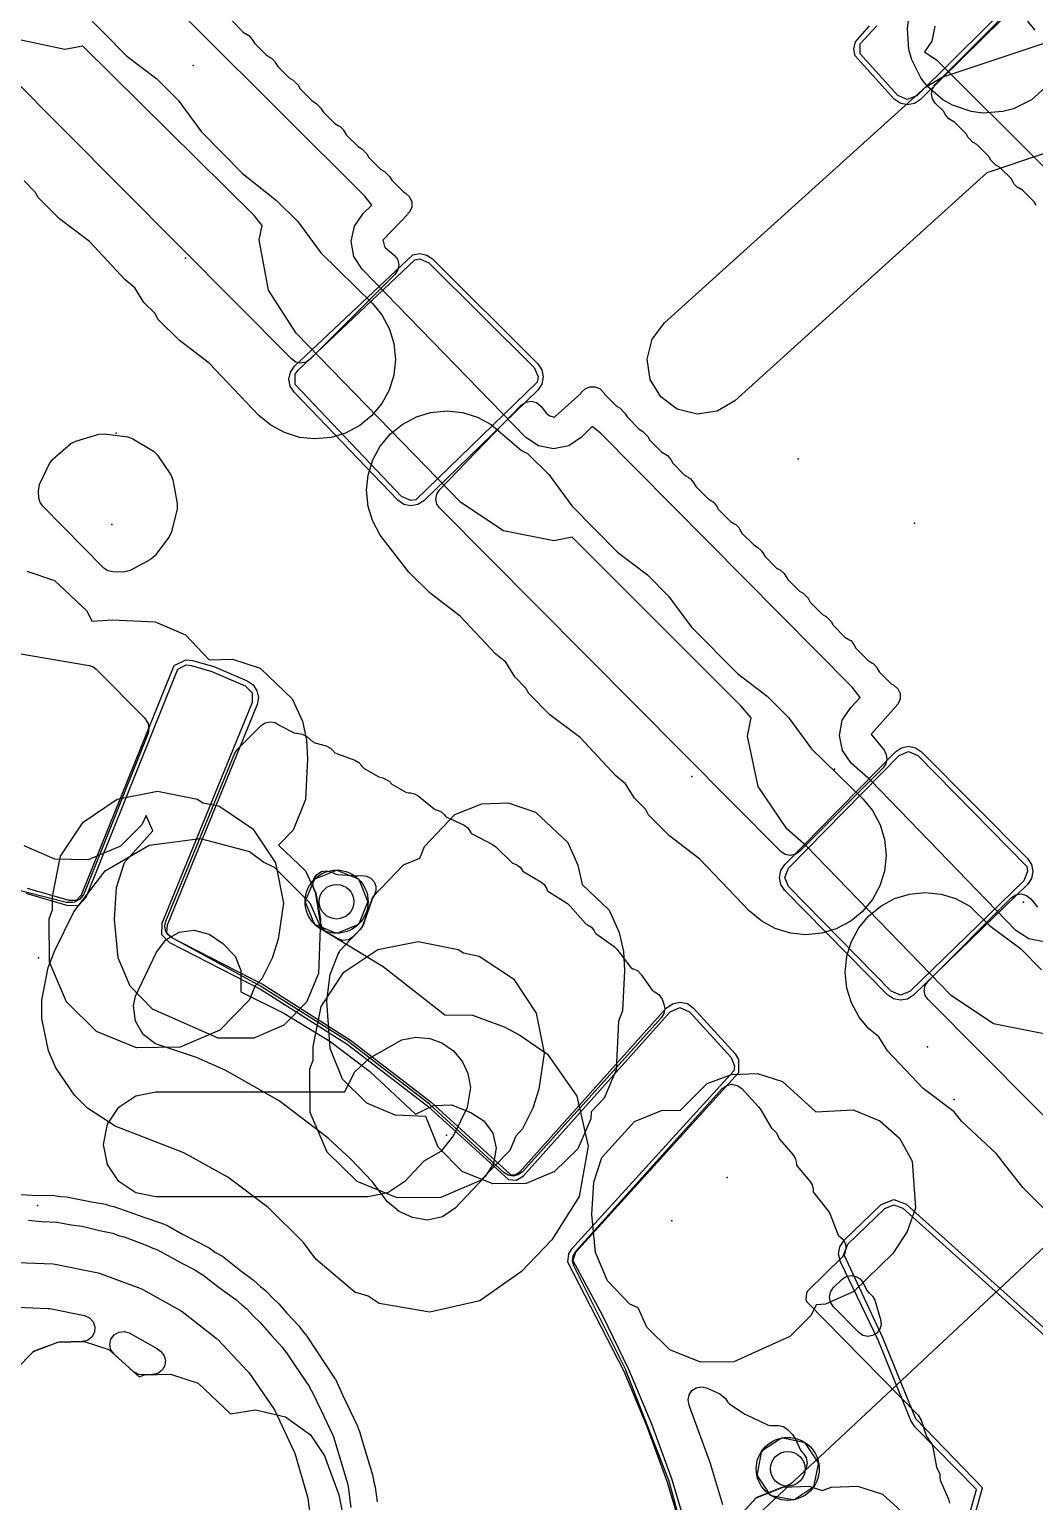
# Model space of a CAD drawing. Header units: metres. Extents: x -2677 to -840, y 169 to 1487.
# Drawn here: x -2072.6 to -2034.3, y 903.1 to 959.1 of the extents above; entities that cross this region are included whole.
import ezdxf

# ---------------------------------------------------------------- set-up
doc = ezdxf.new("R2010")
doc.units = ezdxf.units.M
for name, color, linetype in [('AI_GREENING_ALLOWED_ZONE', 4, 'Continuous'), ('AI_GREENING_EXCLUSIONS', 1, 'Continuous'), ('AI_GREENING_LAWN', 82, 'Continuous'), ('AI_GREENING_REJECTED', 6, 'Continuous'), ('AI_GREENING_SHRUBS', 92, 'Continuous')]:
    doc.layers.add(name, color=color, linetype=linetype)

# ---------------------------------------------------------------- blocks, each defined once
blk = doc.blocks.new('AI_SHRUB')
for radius in [1, 0.55]:
    blk.add_circle((0, 0), radius)

msp = doc.modelspace()

# ---------------------------------------------------------------- linework, layer by layer
at = {"layer": 'AI_GREENING_ALLOWED_ZONE'}
for points in [[(-2061.728, 926.395), (-2061.772, 926.594), (-2061.733, 926.793), (-2061.618, 926.961), (-2061.446, 927.069), (-2061.245, 927.1), (-2061.049, 927.048), (-2060.915, 926.981), (-2060.822, 926.956), (-2060.11, 926.906), (-2060.074, 926.906), (-2059.901, 926.919), (-2059.721, 926.899), (-2059.559, 926.816), (-2059.438, 926.681), (-2059.373, 926.512), (-2059.373, 926.33), (-2059.437, 926.161), (-2059.499, 926.058), (-2059.842, 925.062), (-2059.952, 924.881), (-2060.22, 924.599), (-2060.407, 924.475), (-2060.629, 924.445), (-2060.841, 924.516), (-2061.25, 924.764), (-2061.406, 924.913), (-2061.485, 925.114), (-2061.656, 926.213), (-2061.675, 926.277), (-2061.728, 926.395)], [(-2069.339, 908.692), (-2069.46, 908.86), (-2069.503, 909.062), (-2069.461, 909.264), (-2069.34, 909.432), (-2069.162, 909.536), (-2068.957, 909.56), (-2068.76, 909.499), (-2067.75, 908.937), (-2067.686, 908.895), (-2067.578, 908.81), (-2067.446, 908.656), (-2067.387, 908.461), (-2067.41, 908.26), (-2067.511, 908.084), (-2067.674, 907.962), (-2067.871, 907.916), (-2068.14, 907.909), (-2068.17, 907.903), (-2068.4, 907.912), (-2068.602, 908.023), (-2069.339, 908.692)]]:
    msp.add_lwpolyline(points, close=True, dxfattribs=at)
for points in [[(-2073.292, 910.495), (-2071.865, 910.435), (-2071.787, 910.426), (-2070.468, 910.159), (-2070.278, 910.077), (-2070.138, 909.925), (-2070.071, 909.73), (-2070.089, 909.524), (-2070.188, 909.343), (-2070.353, 909.217), (-2070.554, 909.169), (-2071.437, 909.146), (-2071.518, 909.13), (-2072.359, 908.813), (-2072.448, 908.756), (-2073.63, 907.554)], [(-2046.157, 902.956), (-2046.614, 904.476), (-2046.618, 904.489), (-2047.411, 906.68), (-2047.416, 906.692), (-2047.443, 906.756), (-2047.443, 906.756), (-2047.482, 906.95), (-2047.443, 907.144), (-2047.331, 907.308), (-2047.165, 907.415), (-2046.97, 907.45), (-2046.777, 907.406), (-2046.268, 907.177), (-2046.057, 906.999), (-2045.975, 906.875), (-2045.906, 906.807), (-2045.314, 906.411), (-2045.281, 906.392), (-2044.449, 906.005), (-2044.351, 905.982), (-2044.034, 905.974), (-2043.848, 905.933), (-2043.691, 905.826), (-2043.499, 905.632), (-2043.4, 905.487), (-2043.198, 905.042), (-2043.147, 904.969), (-2043.086, 904.908), (-2042.976, 904.742), (-2042.94, 904.546), (-2042.983, 904.351), (-2043.098, 904.189), (-2043.554, 903.764), (-2043.795, 903.639), (-2043.903, 903.617), (-2044.838, 903.247), (-2044.93, 903.183), (-2045.307, 902.765)]]:
    msp.add_lwpolyline(points, dxfattribs=at)
at = {"layer": 'AI_GREENING_EXCLUSIONS'}
for points in [[(-2033.233, 957.504), (-2034.398, 956.461), (-2035.085, 956.118), (-2035.497, 956.005), (-2036.255, 955.95), (-2036.7, 956.008), (-2037.407, 956.246), (-2037.783, 956.461), (-2038.355, 956.958), (-2038.615, 957.293), (-2038.958, 957.979), (-2039.068, 958.376), (-2039.125, 959.156), (-2039.125, 959.156), (-2039.068, 959.595), (-2038.827, 960.309), (-2038.606, 960.691), (-2038.123, 961.244), (-2036.101, 963.012), (-2035.751, 963.815), (-2034.941, 964.626), (-2033.733, 965.13)], [(-2033.934, 924.393), (-2034.507, 924.507), (-2034.994, 924.831), (-2040.529, 930.55), (-2041.264, 931.2), (-2041.594, 931.683), (-2041.714, 932.256), (-2041.606, 932.832), (-2041.286, 933.322), (-2040.919, 933.696), (-2041.234, 934.085), (-2050.827, 943.774), (-2051.131, 944.012), (-2051.539, 943.604), (-2052.025, 943.278), (-2052.599, 943.163), (-2053.173, 943.276), (-2053.66, 943.601), (-2059.891, 950.002), (-2060.209, 950.493), (-2060.314, 951.069), (-2060.19, 951.641), (-2059.858, 952.123), (-2059.519, 952.447), (-2059.785, 952.783), (-2069.373, 962.349)], [(-2033.409, 961.919), (-2038.771, 956.608), (-2039.131, 956.464), (-2039.487, 956.621), (-2040.931, 958.207), (-2040.925, 958.584), (-2040.285, 959.27)], [(-2033.17, 961.846), (-2038.63, 956.466), (-2038.862, 956.314), (-2039.135, 956.264), (-2039.406, 956.323), (-2039.632, 956.484), (-2041.117, 958.135), (-2041.165, 958.399), (-2041.109, 958.662), (-2040.569, 959.27)], [(-2025.762, 957.134), (-2036.096, 953.669), (-2045.696, 944.997), (-2046.366, 944.597), (-2047.138, 944.484), (-2047.895, 944.675), (-2048.521, 945.141), (-2048.921, 945.811), (-2049.034, 946.583), (-2048.843, 947.34), (-2048.377, 947.966), (-2038.44, 956.941), (-2037.797, 957.316), (-2028.861, 960.313)], [(-2033.931, 920.893), (-2035.843, 921.272), (-2037.465, 922.353), (-2042.979, 928.049), (-2043.713, 928.7), (-2044.814, 930.311), (-2045.214, 932.221), (-2045.081, 932.926), (-2045.465, 933.384), (-2051.891, 939.804), (-2052.594, 939.663), (-2054.508, 940.041), (-2056.131, 941.122), (-2062.406, 947.567), (-2063.463, 949.206), (-2063.813, 951.125), (-2063.696, 951.671), (-2064, 952.045), (-2070.533, 958.492), (-2071.211, 958.368), (-2073.118, 958.776), (-2074.724, 959.884)], [(-2070.595, 959.88), (-2068.851, 958.115), (-2067.715, 957.253), (-2066.905, 956.442), (-2066.029, 955.253), (-2064.449, 953.652), (-2063.15, 952.626), (-2062.339, 951.816), (-2061.464, 950.627), (-2059.496, 948.703), (-2059.143, 948.274), (-2058.852, 947.725), (-2058.687, 947.175), (-2058.628, 946.565), (-2058.69, 945.972), (-2058.867, 945.4), (-2059.143, 944.888), (-2059.531, 944.418), (-2059.975, 944.057), (-2060.527, 943.764), (-2061.074, 943.6), (-2061.689, 943.541), (-2062.277, 943.603), (-2062.855, 943.783), (-2063.373, 944.065), (-2063.824, 944.44), (-2065.715, 946.429), (-2066.858, 947.298), (-2067.668, 948.108), (-2067.776, 948.317), (-2068.201, 948.742), (-2068.544, 949.297), (-2068.917, 949.601), (-2070.281, 951.056), (-2071.423, 951.924), (-2072.233, 952.735), (-2072.341, 952.944), (-2072.766, 953.369)], [(-2038.077, 959.265), (-2038.193, 958.69), (-2038.471, 958.277), (-2038.001, 957.963), (-2026.04, 946.03)], [(-2034.635, 959.549), (-2034.267, 959.112)], [(-2072.658, 938.506), (-2071.608, 938.153), (-2070.384, 936.995), (-2070.193, 936.6), (-2069.398, 936.659), (-2067.771, 936.575), (-2066.618, 936.084), (-2065.725, 935.137), (-2064.829, 935.161), (-2063.779, 934.809), (-2062.555, 933.65), (-2062.17, 932.794), (-2062.015, 932.075), (-2061.976, 931.358), (-2062.053, 929.813), (-2062.523, 928.648), (-2063.074, 928.075), (-2062.046, 927.103), (-2061.661, 926.247), (-2061.478, 925.257), (-2061.561, 923.184), (-2062.014, 922.101), (-2062.869, 921.223), (-2064.019, 920.725), (-2065.37, 920.725), (-2067.878, 921.83), (-2068.733, 922.707), (-2069.186, 923.79), (-2069.319, 925.244), (-2069.251, 926.466), (-2068.94, 927.413), (-2067.863, 928.616), (-2068.119, 929.209), (-2068.288, 928.846), (-2069.098, 928.036), (-2070.33, 927.521), (-2071.599, 927.538), (-2072.766, 928.053)], [(-2072.656, 926.436), (-2071.058, 925.975), (-2070.767, 925.977), (-2070.586, 926.189), (-2067.058, 934.912), (-2066.609, 935.134), (-2066.355, 935.111), (-2065.538, 934.876), (-2064.268, 934.33), (-2064.047, 934.179), (-2063.898, 933.955), (-2063.845, 933.692), (-2063.894, 933.429), (-2067.324, 925.033), (-2067.34, 924.75), (-2067.123, 924.545), (-2063.661, 922.765), (-2060.337, 920.654), (-2057.267, 918.292), (-2054.244, 915.529), (-2054.065, 915.515), (-2053.885, 915.63), (-2048.311, 921.864), (-2048.076, 922.036), (-2047.792, 922.098), (-2047.507, 922.039), (-2047.271, 921.869), (-2045.69, 920.13), (-2045.555, 919.911), (-2045.556, 919.405), (-2051.768, 912.561), (-2051.87, 912.257), (-2050.736, 910.163), (-2049.747, 908.126), (-2048.869, 906.043), (-2048.103, 903.918), (-2047.45, 901.755)], [(-2072.699, 926.241), (-2071.098, 925.778), (-2070.681, 925.793), (-2070.407, 926.097), (-2066.911, 934.776), (-2066.59, 934.935), (-2066.409, 934.918), (-2065.617, 934.693), (-2064.347, 934.146), (-2064.083, 933.879), (-2064.08, 933.503), (-2067.517, 925.091), (-2067.53, 924.676), (-2067.227, 924.374), (-2063.768, 922.596), (-2060.459, 920.495), (-2057.389, 918.133), (-2054.319, 915.342), (-2054.019, 915.319), (-2053.743, 915.489), (-2048.162, 921.731), (-2047.791, 921.898), (-2047.419, 921.734), (-2045.838, 919.995), (-2045.708, 919.658), (-2045.742, 919.477), (-2051.926, 912.684), (-2052.036, 912.517), (-2052.068, 912.214), (-2049.931, 908.048), (-2049.057, 905.975), (-2048.294, 903.86), (-2047.645, 901.707)], [(-2033.922, 914.224), (-2034.732, 915.034), (-2035.749, 916.337), (-2037.047, 917.552), (-2037.345, 917.924), (-2038.532, 918.806), (-2039.881, 920.245), (-2040.212, 920.773), (-2040.593, 921.077), (-2040.967, 921.527), (-2041.257, 922.065), (-2041.429, 922.623), (-2041.491, 923.222), (-2041.429, 923.842), (-2041.265, 924.383), (-2041.265, 924.383), (-2040.975, 924.925), (-2040.607, 925.376), (-2040.144, 925.757), (-2039.622, 926.037), (-2039.045, 926.213), (-2038.456, 926.272), (-2037.842, 926.21), (-2037.297, 926.044), (-2036.746, 925.748), (-2036.005, 925.011), (-2034.824, 924.135), (-2034.014, 923.324)], [(-2052.01, 895.862), (-2030.366, 916.087)], [(-2052.01, 895.862), (-2030.366, 916.087)], [(-2073.343, 914.8), (-2072.461, 914.753), (-2071.632, 914.738), (-2071.387, 914.696), (-2071.153, 914.683), (-2070.198, 914.49), (-2069.66, 914.398), (-2069.541, 914.358), (-2069.345, 914.318), (-2068.212, 913.913), (-2067.569, 913.698), (-2067.477, 913.65), (-2067.336, 913.6), (-2066.759, 913.279), (-2065.717, 912.74), (-2065.477, 912.565), (-2065.216, 912.42), (-2064.579, 911.913), (-2064.027, 911.512), (-2063.767, 911.266), (-2063.557, 911.099), (-2063.293, 910.82), (-2063.064, 910.604), (-2062.756, 910.251), (-2062.305, 909.772), (-2062.179, 909.588), (-2061.997, 909.379), (-2060.942, 907.782), (-2060.91, 907.736), (-2060.638, 907.146), (-2060.072, 905.955), (-2060.036, 905.84), (-2059.991, 905.744), (-2059.846, 905.226), (-2059.497, 904.099), (-2059.451, 903.82), (-2059.398, 903.633), (-2059.325, 903.068)], [(-2036.851, 902.268), (-2036.492, 903.545), (-2038.838, 905.923), (-2038.992, 906.161), (-2040.241, 909.227), (-2041.673, 912.212), (-2041.746, 912.496), (-2041.696, 912.785), (-2041.532, 913.028), (-2040.121, 914.388), (-2039.648, 914.583), (-2039.168, 914.404), (-2030.991, 907.051), (-2029.807, 905.777), (-2029.755, 905.509), (-2029.81, 905.241), (-2031.356, 903.489), (-2031.911, 902.649)], [(-2036.653, 902.241), (-2036.267, 903.602), (-2038.806, 906.233), (-2040.058, 909.308), (-2041.546, 912.504), (-2041.393, 912.884), (-2039.983, 914.244), (-2039.644, 914.383), (-2039.301, 914.255), (-2031.125, 906.902), (-2029.992, 905.701), (-2029.994, 905.319), (-2031.517, 903.608), (-2032.083, 902.751)], [(-2072.605, 913.8), (-2072.101, 913.743), (-2071.507, 913.722), (-2070.981, 913.616), (-2070.557, 913.568), (-2069.892, 913.396), (-2069.394, 913.295), (-2069.143, 913.203), (-2068.957, 913.155), (-2068.059, 912.82), (-2067.927, 912.753), (-2067.683, 912.662), (-2066.789, 912.171), (-2066.27, 911.906), (-2066.155, 911.823), (-2065.958, 911.715), (-2065.337, 911.232), (-2064.698, 910.77), (-2064.481, 910.567), (-2064.284, 910.413), (-2064.04, 910.152), (-2063.789, 909.915), (-2063.345, 909.405), (-2062.935, 908.965), (-2062.836, 908.821), (-2062.771, 908.746), (-2062.446, 908.252), (-2061.892, 907.444), (-2061.829, 907.313), (-2061.796, 907.263), (-2061.459, 906.546), (-2061.007, 905.61), (-2060.987, 905.542), (-2060.968, 905.503), (-2060.448, 903.773), (-2060.44, 903.72), (-2060.422, 903.659), (-2060.318, 902.85)], [(-2073.54, 902.658), (-2074.009, 903.824), (-2074.138, 905.642), (-2074.057, 906.418), (-2073.669, 907.515), (-2072.41, 908.794), (-2071.479, 909.145), (-2070.484, 909.171), (-2069.536, 908.871), (-2068.389, 907.83), (-2068.181, 907.908), (-2067.187, 907.934), (-2066.137, 907.582), (-2064.909, 906.417), (-2063.951, 906.574), (-2062.811, 906.307), (-2061.86, 905.625), (-2061.321, 904.817), (-2060.785, 903.335), (-2060.558, 902.187)], [(-2046.13, 901.853), (-2044.892, 903.226), (-2043.862, 903.633), (-2042.868, 903.66), (-2042.369, 903.502), (-2042.02, 903.633), (-2042.02, 903.633), (-2041.026, 903.66), (-2040.077, 903.36), (-2038.93, 902.318)]]:
    msp.add_lwpolyline(points, dxfattribs=at)
for points in [[(-2058.042, 940.994), (-2058.31, 941.052), (-2058.535, 941.208), (-2062.486, 945.317), (-2062.633, 945.547), (-2062.681, 945.817), (-2062.622, 946.084), (-2062.466, 946.308), (-2057.961, 950.549), (-2057.697, 950.598), (-2057.433, 950.544), (-2057.21, 950.395), (-2053.198, 946.402), (-2053.045, 946.172), (-2052.992, 945.902), (-2053.048, 945.632), (-2053.205, 945.404), (-2057.542, 941.191), (-2057.773, 941.043), (-2058.042, 940.994)], [(-2062.439, 946.003), (-2062.327, 946.163), (-2057.887, 950.363), (-2057.698, 950.398), (-2057.351, 950.253), (-2053.339, 946.26), (-2053.192, 945.903), (-2053.232, 945.71), (-2057.846, 941.229), (-2058.039, 941.194), (-2058.391, 941.347), (-2062.447, 945.62), (-2062.439, 946.003)], [(-2059.484, 942.751), (-2059.206, 943.267), (-2058.817, 943.738), (-2058.374, 944.098), (-2057.826, 944.39), (-2057.291, 944.552), (-2056.658, 944.614), (-2056.072, 944.552), (-2055.501, 944.375), (-2054.976, 944.09), (-2053.825, 943.108), (-2053.598, 942.993), (-2052.788, 942.183), (-2051.912, 940.994), (-2050.169, 939.231), (-2049.031, 938.368), (-2048.221, 937.558), (-2047.345, 936.37), (-2045.601, 934.606), (-2044.464, 933.743), (-2043.653, 932.933), (-2042.777, 931.745), (-2040.809, 929.822), (-2040.456, 929.392), (-2040.165, 928.845), (-2039.999, 928.293), (-2039.94, 927.685), (-2040.002, 927.09), (-2040.179, 926.52), (-2040.456, 926.007), (-2040.843, 925.537), (-2041.287, 925.175), (-2041.838, 924.882), (-2042.386, 924.719), (-2043, 924.66), (-2043.574, 924.719), (-2044.167, 924.901), (-2044.673, 925.175), (-2045.136, 925.558), (-2047.027, 927.545), (-2048.171, 928.415), (-2048.982, 929.225), (-2049.089, 929.433), (-2049.515, 929.859), (-2049.858, 930.414), (-2050.23, 930.716), (-2051.594, 932.17), (-2052.739, 933.04), (-2053.549, 933.85), (-2053.656, 934.058), (-2054.082, 934.484), (-2054.425, 935.039), (-2054.804, 935.347), (-2056.161, 936.795), (-2057.306, 937.665), (-2058.116, 938.475), (-2059.206, 939.882), (-2059.498, 940.433), (-2059.659, 940.965), (-2059.721, 941.592), (-2059.662, 942.168), (-2059.484, 942.751)], [(-2039.883, 922.375), (-2043.792, 926.353), (-2043.941, 926.579), (-2043.993, 926.844), (-2043.941, 927.108), (-2043.793, 927.334), (-2039.584, 931.629), (-2039.357, 931.784), (-2039.087, 931.839), (-2038.817, 931.786), (-2038.588, 931.633), (-2034.55, 927.572), (-2034.398, 927.343), (-2034.346, 927.073), (-2034.402, 926.803), (-2034.558, 926.577), (-2038.896, 922.364), (-2039.125, 922.216), (-2039.392, 922.166), (-2039.658, 922.222), (-2039.883, 922.375)], [(-2043.65, 927.194), (-2039.442, 931.489), (-2039.086, 931.639), (-2038.73, 931.491), (-2034.583, 927.268), (-2034.546, 927.075), (-2034.698, 926.72), (-2039.036, 922.507), (-2039.39, 922.366), (-2039.741, 922.515), (-2043.65, 926.494), (-2043.793, 926.844), (-2043.65, 927.194)], [(-2065.959, 929.687), (-2065.356, 929.567), (-2064.058, 928.7), (-2063.191, 927.402), (-2062.887, 925.871), (-2063.094, 924.501), (-2063.32, 923.776), (-2063.712, 922.986), (-2063.961, 922.718), (-2064.191, 922.169), (-2065.314, 921.025), (-2066.822, 920.378), (-2068.483, 920.363), (-2070.006, 920.983), (-2071.15, 922.106), (-2071.797, 923.614), (-2071.813, 925.275), (-2071.689, 925.611), (-2071.689, 926.124), (-2071.384, 927.655), (-2070.517, 928.953), (-2069.219, 929.82), (-2067.689, 930.124), (-2066.158, 929.82), (-2065.959, 929.687)], [(-2059.482, 926.109), (-2058.321, 927.331), (-2057.701, 927.584), (-2057.518, 928.025), (-2056.358, 929.246), (-2055.328, 929.654), (-2054.334, 929.68), (-2053.284, 929.328), (-2052.06, 928.17), (-2051.674, 927.314), (-2051.518, 926.577), (-2050.484, 925.599), (-2050.099, 924.743), (-2049.944, 924.024), (-2049.904, 923.307), (-2049.982, 921.762), (-2050.129, 921.37), (-2050.217, 919.522), (-2050.67, 918.439), (-2051.17, 917.917), (-2051.186, 917.655), (-2051.684, 916.505), (-2052.561, 915.65), (-2053.645, 915.196), (-2054.914, 915.18), (-2056.079, 915.65), (-2057.001, 916.572), (-2057.471, 917.737), (-2058.632, 917.791), (-2059.715, 918.244), (-2060.637, 919.167), (-2061.107, 920.332), (-2061.235, 922.15), (-2061.106, 923.148), (-2060.767, 924.023), (-2059.877, 924.959), (-2059.482, 926.109)], [(-2071.559, 919.596), (-2071.832, 920.241), (-2072.087, 921.474), (-2072.093, 922.174), (-2071.856, 923.411), (-2071.593, 924.06), (-2070.869, 925.54), (-2069.686, 927.091), (-2067.999, 928.071), (-2066.066, 928.332), (-2064.18, 927.832), (-2063.642, 927.422), (-2063.237, 927.233), (-2061.887, 925.882), (-2061.449, 924.884), (-2059.089, 923.453), (-2056.749, 921.617), (-2055.696, 921.598), (-2054.487, 921.16), (-2053.891, 920.842), (-2052.839, 920.116), (-2051.716, 918.52), (-2051.29, 916.617), (-2051.625, 914.695), (-2052.669, 913.047), (-2053.818, 911.842), (-2055.413, 910.719), (-2057.317, 910.293), (-2059.239, 910.627), (-2059.663, 910.896), (-2060.165, 911.054), (-2061.66, 912.308), (-2062.131, 912.946), (-2063.472, 914.275), (-2065.01, 915.428), (-2066.679, 916.362), (-2069.301, 917.371), (-2070.353, 918.063), (-2070.852, 918.554), (-2071.559, 919.596)], [(-2068.521, 921.375), (-2068.599, 921.955), (-2068.529, 922.327), (-2067.725, 924.001), (-2067.37, 924.466), (-2066.864, 924.76), (-2066.284, 924.839), (-2065.719, 924.689), (-2065.194, 924.331), (-2064.735, 923.846), (-2064.509, 923.304), (-2064.519, 922.491), (-2062.872, 921.678), (-2061.127, 920.607), (-2059.614, 919.467), (-2057.858, 917.828), (-2057.177, 918.167), (-2056.486, 918.187), (-2055.748, 917.896), (-2055.254, 917.582), (-2054.917, 917.104), (-2054.789, 916.533), (-2054.889, 915.956), (-2055.203, 915.462), (-2056.351, 914.256), (-2056.83, 913.92), (-2057.401, 913.792), (-2057.978, 913.892), (-2058.482, 914.123), (-2058.93, 914.499), (-2059.509, 915.266), (-2060.319, 916.12), (-2061.181, 916.922), (-2063.056, 918.344), (-2065.11, 919.51), (-2066.201, 919.994), (-2067.762, 920.515), (-2068.227, 920.869), (-2068.521, 921.375)], [(-2056.033, 923.968), (-2055.431, 923.848), (-2054.133, 922.981), (-2053.266, 921.683), (-2052.961, 920.152), (-2053.169, 918.782), (-2053.395, 918.057), (-2053.787, 917.267), (-2054.036, 916.999), (-2054.266, 916.45), (-2055.389, 915.306), (-2056.897, 914.659), (-2058.558, 914.643), (-2060.08, 915.263), (-2061.224, 916.387), (-2061.872, 917.895), (-2061.887, 919.556), (-2061.763, 919.892), (-2061.763, 920.405), (-2061.459, 921.936), (-2060.592, 923.234), (-2059.294, 924.101), (-2057.763, 924.405), (-2056.233, 924.101), (-2056.033, 923.968)], [(-2056.408, 917.025), (-2056.891, 916.412), (-2057.547, 916.044), (-2058.264, 915.264), (-2058.913, 914.83), (-2059.678, 914.678), (-2067.748, 914.678), (-2068.514, 914.83), (-2069.162, 915.264), (-2069.596, 915.913), (-2069.748, 916.678), (-2069.596, 917.444), (-2069.162, 918.092), (-2068.514, 918.526), (-2067.748, 918.678), (-2060.558, 918.678), (-2060.186, 919.432), (-2059.618, 919.966), (-2058.385, 920.666), (-2057.854, 920.762), (-2057.316, 920.713), (-2056.859, 920.547), (-2056.415, 920.239), (-2056.07, 919.823), (-2055.865, 919.383), (-2055.768, 918.852), (-2055.887, 918.08), (-2056.408, 917.025)], [(-2045.825, 919.347), (-2044.831, 919.374), (-2043.882, 919.073), (-2042.615, 917.918), (-2041.198, 917.992), (-2040.171, 917.578), (-2039.431, 916.913), (-2038.95, 916.042), (-2038.822, 914.252), (-2039.132, 913.366), (-2039.681, 912.523), (-2041.167, 911.075), (-2042.242, 910.602), (-2042.603, 910.577), (-2042.788, 910.175), (-2043.598, 909.365), (-2045.742, 908.406), (-2047.011, 908.389), (-2048.176, 908.859), (-2049.053, 909.715), (-2049.379, 910.451), (-2049.697, 910.602), (-2050.553, 911.479), (-2051.006, 912.562), (-2051.139, 914.016), (-2051.07, 915.238), (-2050.76, 916.185), (-2049.521, 917.557), (-2048.492, 917.965), (-2047.763, 917.984), (-2046.756, 918.997), (-2045.825, 919.347)]]:
    msp.add_lwpolyline(points, close=True, dxfattribs=at)
at = {"layer": 'AI_GREENING_LAWN'}
for points in [[(-2034.22, 952.433), (-2034.299, 952.573), (-2034.737, 953.012), (-2034.894, 953.106), (-2034.893, 953.108), (-2034.943, 953.132), (-2035.058, 953.248), (-2035.083, 953.297), (-2035.085, 953.296), (-2035.179, 953.453), (-2035.619, 953.89), (-2035.759, 953.969), (-2035.949, 954.158), (-2036.028, 954.298), (-2036.484, 954.752), (-2036.624, 954.831), (-2036.813, 955.021), (-2036.892, 955.16), (-2037.331, 955.599), (-2037.487, 955.693), (-2037.484, 955.699), (-2037.552, 955.734), (-2037.675, 955.879), (-2037.757, 956.023), (-2038.064, 956.33), (-2038.172, 956.492), (-2038.21, 956.683), (-2038.172, 956.874), (-2038.065, 957.036), (-2033.383, 961.749)], [(-2064.869, 959.482), (-2064.423, 959.036), (-2064.266, 958.942), (-2064.27, 958.937), (-2064.202, 958.901), (-2064.079, 958.756), (-2063.997, 958.612), (-2063.552, 958.166), (-2063.395, 958.072), (-2063.396, 958.07), (-2063.346, 958.046), (-2063.23, 957.93), (-2063.206, 957.881), (-2063.204, 957.882), (-2063.11, 957.725), (-2062.662, 957.281), (-2062.523, 957.202), (-2062.333, 957.013), (-2062.254, 956.873), (-2061.791, 956.411), (-2061.651, 956.332), (-2061.461, 956.143), (-2061.382, 956.003), (-2060.937, 955.557), (-2060.78, 955.463), (-2060.781, 955.461), (-2060.731, 955.437), (-2060.616, 955.321), (-2060.591, 955.272), (-2060.589, 955.273), (-2060.495, 955.116), (-2060.047, 954.672), (-2059.908, 954.593), (-2059.718, 954.404), (-2059.639, 954.264), (-2059.176, 953.802), (-2059.036, 953.723), (-2058.846, 953.534), (-2058.767, 953.394), (-2058.322, 952.948), (-2058.238, 952.898), (-2058.087, 952.759), (-2058.005, 952.572), (-2058.005, 952.367), (-2058.086, 952.18), (-2058.148, 952.123), (-2058.142, 952.117), (-2059.077, 951.14), (-2059.1, 951.107), (-2059.095, 951.067), (-2059.04, 950.873), (-2059.025, 950.84), (-2059.001, 950.813), (-2058.677, 950.544), (-2058.549, 950.382), (-2058.497, 950.183), (-2058.53, 949.979), (-2058.642, 949.806), (-2061.868, 946.574), (-2062.03, 946.465), (-2062.222, 946.427), (-2062.414, 946.465), (-2062.576, 946.574), (-2075.564, 959.638)], [(-2074.104, 935.566), (-2070.291, 934.921), (-2070.291, 934.921), (-2070.145, 934.872), (-2070.02, 934.78), (-2068.177, 932.924), (-2068.064, 932.75), (-2068.046, 932.701), (-2068.013, 932.519), (-2068.048, 932.337), (-2070.498, 926.208), (-2070.639, 926.012), (-2070.854, 925.905), (-2070.922, 925.89), (-2071.153, 925.894), (-2074.313, 926.695)], [(-2030.342, 914.151), (-2038.336, 922.192), (-2038.444, 922.354), (-2038.482, 922.545), (-2038.444, 922.736), (-2038.336, 922.898), (-2035.17, 926.07), (-2034.995, 926.184), (-2034.789, 926.216), (-2034.588, 926.162), (-2034.426, 926.03), (-2034.17, 925.71)], [(-2047.026, 899.57), (-2048.212, 903.894), (-2048.22, 903.918), (-2049.845, 908.081), (-2049.855, 908.101), (-2051.827, 912.053), (-2051.878, 912.245), (-2051.852, 912.441), (-2051.751, 912.611), (-2046.175, 918.804), (-2046.008, 918.925), (-2045.807, 918.969), (-2045.605, 918.928), (-2045.436, 918.809), (-2044.794, 918.116), (-2044.731, 918.032), (-2044.299, 917.304), (-2044.276, 917.276), (-2044.246, 917.257), (-2044.109, 917.124), (-2044.109, 917.124), (-2044.032, 916.95), (-2044.023, 916.911), (-2044.002, 916.877), (-2043.484, 916.289), (-2043.399, 916.154), (-2043.361, 915.999), (-2043.354, 915.921), (-2043.346, 915.885), (-2043.326, 915.853), (-2042.838, 915.274), (-2042.755, 915.136), (-2042.721, 914.979), (-2042.717, 914.903), (-2042.709, 914.867), (-2042.691, 914.834), (-2042.158, 914.169), (-2042.085, 914.043), (-2041.759, 913.23), (-2041.739, 913.196), (-2041.677, 913.144), (-2041.678, 913.143), (-2041.574, 913.054), (-2041.489, 912.893), (-2041.466, 912.712), (-2041.51, 912.535), (-2041.614, 912.386), (-2042.929, 911.086), (-2042.953, 911.053), (-2042.965, 911.013), (-2042.989, 910.779), (-2042.983, 910.728), (-2042.956, 910.685), (-2038.718, 906.371), (-2038.599, 906.174), (-2038.402, 905.561), (-2038.328, 905.45), (-2038.322, 905.444), (-2038.213, 905.312), (-2038.155, 905.151), (-2038.024, 904.392), (-2038.011, 904.355), (-2037.98, 904.315), (-2037.886, 904.121), (-2037.885, 903.977), (-2037.875, 903.976), (-2037.879, 903.901), (-2037.869, 903.865), (-2037.566, 903.172), (-2037.526, 903.016)], [(-2073.361, 912.199), (-2071.66, 912.128), (-2071.582, 912.118), (-2069.943, 911.787), (-2069.868, 911.766), (-2068.317, 911.192), (-2068.247, 911.16), (-2066.809, 910.358), (-2066.745, 910.316), (-2065.446, 909.306), (-2065.389, 909.254), (-2064.254, 908.05), (-2064.205, 907.99), (-2063.259, 906.61), (-2063.22, 906.542), (-2062.489, 905.002), (-2062.461, 904.928), (-2061.981, 903.292), (-2061.965, 903.215), (-2061.751, 901.556)]]:
    msp.add_lwpolyline(points, dxfattribs=at)
for points in [[(-2052.856, 944.504), (-2052.747, 944.427), (-2052.613, 944.38), (-2052.572, 944.373), (-2052.537, 944.395), (-2051.556, 945.289), (-2051.546, 945.306), (-2051.405, 945.452), (-2051.217, 945.531), (-2051.014, 945.528), (-2050.829, 945.445), (-2050.692, 945.295), (-2050.662, 945.243), (-2050.211, 944.79), (-2050.072, 944.71), (-2049.883, 944.52), (-2049.805, 944.379), (-2049.339, 943.909), (-2049.2, 943.829), (-2049.011, 943.639), (-2048.933, 943.499), (-2048.485, 943.044), (-2048.328, 942.949), (-2048.332, 942.944), (-2048.264, 942.908), (-2048.141, 942.762), (-2048.061, 942.618), (-2047.612, 942.163), (-2047.456, 942.068), (-2047.46, 942.063), (-2047.392, 942.027), (-2047.269, 941.881), (-2047.189, 941.737), (-2046.74, 941.282), (-2046.584, 941.188), (-2046.587, 941.182), (-2046.52, 941.146), (-2046.397, 941.001), (-2046.317, 940.856), (-2045.868, 940.401), (-2045.712, 940.307), (-2045.713, 940.305), (-2045.664, 940.28), (-2045.549, 940.164), (-2045.524, 940.114), (-2045.522, 940.115), (-2045.429, 939.958), (-2044.979, 939.505), (-2044.835, 939.423), (-2044.691, 939.299), (-2044.656, 939.231), (-2044.65, 939.234), (-2044.557, 939.077), (-2044.107, 938.624), (-2043.963, 938.542), (-2043.819, 938.418), (-2043.784, 938.35), (-2043.778, 938.353), (-2043.685, 938.196), (-2043.235, 937.743), (-2043.095, 937.664), (-2042.907, 937.473), (-2042.828, 937.333), (-2042.363, 936.862), (-2042.223, 936.783), (-2042.034, 936.592), (-2041.956, 936.452), (-2041.508, 935.997), (-2041.352, 935.903), (-2041.355, 935.897), (-2041.287, 935.861), (-2041.165, 935.716), (-2041.084, 935.571), (-2040.636, 935.116), (-2040.48, 935.022), (-2040.481, 935.02), (-2040.431, 934.995), (-2040.316, 934.879), (-2040.292, 934.829), (-2040.29, 934.83), (-2040.197, 934.673), (-2039.746, 934.22), (-2039.646, 934.162), (-2039.493, 934.028), (-2039.407, 933.843), (-2039.402, 933.64), (-2039.478, 933.451), (-2039.556, 933.374), (-2039.555, 933.373), (-2040.484, 932.331), (-2040.504, 932.298), (-2040.485, 932.264), (-2040.017, 931.687), (-2039.93, 931.527), (-2039.906, 931.347), (-2039.949, 931.169), (-2040.052, 931.019), (-2043.234, 927.83), (-2043.396, 927.721), (-2043.588, 927.683), (-2043.78, 927.722), (-2043.942, 927.831), (-2056.935, 940.9), (-2057.042, 941.06), (-2057.081, 941.249), (-2057.045, 941.438), (-2056.941, 941.599), (-2053.837, 944.825), (-2053.663, 944.942), (-2053.455, 944.977), (-2053.252, 944.924), (-2053.088, 944.792), (-2052.856, 944.504)], [(-2072.178, 941.81), (-2071.799, 942.605), (-2071.673, 942.77), (-2070.982, 943.363), (-2070.798, 943.463), (-2069.926, 943.721), (-2069.718, 943.737), (-2068.815, 943.617), (-2068.62, 943.547), (-2067.843, 943.071), (-2067.692, 942.928), (-2067.178, 942.179), (-2067.098, 941.987), (-2066.932, 941.09), (-2066.938, 940.883), (-2067.149, 940), (-2067.239, 939.812), (-2067.794, 939.091), (-2067.952, 938.957), (-2068.732, 938.533), (-2068.976, 938.472), (-2069.382, 938.477), (-2069.572, 938.517), (-2069.732, 938.626), (-2072.06, 940.982), (-2072.158, 941.124), (-2072.202, 941.291), (-2072.225, 941.553), (-2072.178, 941.81)], [(-2063.211, 932.742), (-2063.05, 932.644), (-2063.048, 932.643), (-2062.479, 932.356), (-2062.301, 932.321), (-2062.175, 932.305), (-2062.004, 932.208), (-2061.789, 932.022), (-2061.693, 931.971), (-2061.26, 931.852), (-2061.095, 931.773), (-2060.97, 931.639), (-2060.958, 931.619), (-2060.931, 931.59), (-2060.896, 931.571), (-2060.176, 931.315), (-2060.022, 931.227), (-2059.909, 931.09), (-2059.907, 931.088), (-2059.814, 930.995), (-2059.259, 930.682), (-2059.103, 930.643), (-2058.869, 930.511), (-2058.757, 930.398), (-2058.226, 930.095), (-2058.114, 930.063), (-2058.057, 930.061), (-2057.901, 930.029), (-2057.763, 929.95), (-2057.15, 929.453), (-2057.116, 929.433), (-2057.069, 929.424), (-2056.901, 929.36), (-2056.767, 929.24), (-2056.72, 929.179), (-2056.689, 929.158), (-2056.012, 928.834), (-2055.872, 928.735), (-2055.774, 928.593), (-2055.759, 928.561), (-2055.737, 928.528), (-2055.705, 928.504), (-2054.924, 928.097), (-2054.806, 928.011), (-2054.195, 927.412), (-2054.165, 927.391), (-2054.093, 927.367), (-2054.094, 927.363), (-2053.999, 927.331), (-2053.869, 927.231), (-2053.814, 927.148), (-2053.81, 927.15), (-2053.769, 927.087), (-2053.74, 927.063), (-2053.084, 926.675), (-2052.961, 926.571), (-2052.876, 926.434), (-2052.848, 926.365), (-2052.829, 926.333), (-2052.801, 926.308), (-2052.077, 925.85), (-2051.966, 925.754), (-2051.39, 925.086), (-2051.359, 925.061), (-2051.316, 925.044), (-2051.162, 924.951), (-2051.051, 924.809), (-2051.015, 924.74), (-2050.989, 924.715), (-2050.295, 924.215), (-2050.189, 924.113), (-2049.655, 923.413), (-2049.626, 923.386), (-2049.59, 923.37), (-2049.555, 923.361), (-2049.399, 923.288), (-2049.277, 923.167), (-2048.842, 922.555), (-2048.816, 922.528), (-2048.783, 922.511), (-2048.774, 922.507), (-2048.59, 922.394), (-2048.471, 922.214), (-2048.398, 922.023), (-2048.365, 921.844), (-2048.398, 921.665), (-2048.494, 921.51), (-2053.788, 915.638), (-2053.946, 915.521), (-2054.137, 915.474), (-2054.331, 915.503), (-2054.499, 915.606), (-2057.31, 918.197), (-2057.327, 918.211), (-2060.423, 920.592), (-2060.442, 920.605), (-2063.72, 922.684), (-2063.735, 922.692), (-2067.151, 924.553), (-2067.292, 924.667), (-2067.383, 924.825), (-2067.411, 925.004), (-2067.374, 925.182), (-2064.738, 931.583), (-2064.627, 931.748), (-2063.738, 932.629), (-2063.581, 932.734), (-2063.397, 932.774), (-2063.211, 932.742)], [(-2060.024, 925.08), (-2059.998, 925.118), (-2059.684, 925.876), (-2059.675, 925.922), (-2059.684, 925.967), (-2059.998, 926.725), (-2060.024, 926.763), (-2060.062, 926.789), (-2060.82, 927.103), (-2060.866, 927.112), (-2060.911, 927.103), (-2061.669, 926.789), (-2061.707, 926.763), (-2061.733, 926.725), (-2062.047, 925.967), (-2062.056, 925.922), (-2062.047, 925.876), (-2061.733, 925.118), (-2061.707, 925.08), (-2061.669, 925.054), (-2060.911, 924.74), (-2060.866, 924.731), (-2060.82, 924.74), (-2060.062, 925.054), (-2060.024, 925.08)], [(-2040.45, 910.897), (-2040.372, 910.744), (-2040.145, 910.016), (-2040.124, 909.828), (-2040.174, 909.646), (-2040.289, 909.495), (-2040.451, 909.398), (-2040.638, 909.368), (-2040.822, 909.409), (-2040.978, 909.516), (-2041.954, 910.505), (-2042.061, 910.668), (-2042.098, 910.86), (-2042.059, 911.051), (-2041.949, 911.212), (-2041.614, 911.543), (-2041.458, 911.648), (-2041.274, 911.687), (-2041.089, 911.656), (-2040.928, 911.559), (-2040.814, 911.409), (-2040.669, 911.116), (-2040.583, 911.019), (-2040.576, 911.014), (-2040.45, 910.897)], [(-2042.694, 903.662), (-2042.676, 903.705), (-2042.516, 904.509), (-2042.516, 904.556), (-2042.534, 904.599), (-2042.99, 905.28), (-2043.022, 905.313), (-2043.065, 905.331), (-2043.869, 905.491), (-2043.916, 905.491), (-2043.959, 905.473), (-2044.64, 905.018), (-2044.673, 904.985), (-2044.691, 904.942), (-2044.851, 904.138), (-2044.851, 904.091), (-2044.833, 904.048), (-2044.378, 903.367), (-2044.345, 903.334), (-2044.302, 903.316), (-2043.498, 903.156), (-2043.451, 903.156), (-2043.409, 903.174), (-2042.727, 903.629), (-2042.694, 903.662)]]:
    msp.add_lwpolyline(points, close=True, dxfattribs=at)
at = {"layer": 'AI_GREENING_REJECTED'}
for p in [(-2066.33, 957.76), (-2066.62, 950.42), (-2069.26, 943.76), (-2043.29, 942.78), (-2069.43, 940.28), (-2038.85, 940.34), (-2047.34, 930.69), (-2041.9, 930.97), (-2043.27, 927.85), (-2034.7, 925.9), (-2072.22, 923.79), (-2060.78, 923.97), (-2038.36, 920.4), (-2037.35, 918.39), (-2056.68, 917.03), (-2045.99, 915.42), (-2072.26, 914.35), (-2048.1, 913.77)]:
    msp.add_point(p, dxfattribs=at)

# ---------------------------------------------------------------- block references
at = {"layer": 'AI_GREENING_SHRUBS', "xscale": 1.2, "yscale": 1.2}
for p in [(-2060.866, 925.922), (-2043.684, 904.324)]:
    msp.add_blockref('AI_SHRUB', p, dxfattribs=at)

doc.saveas('drawing.dxf')
